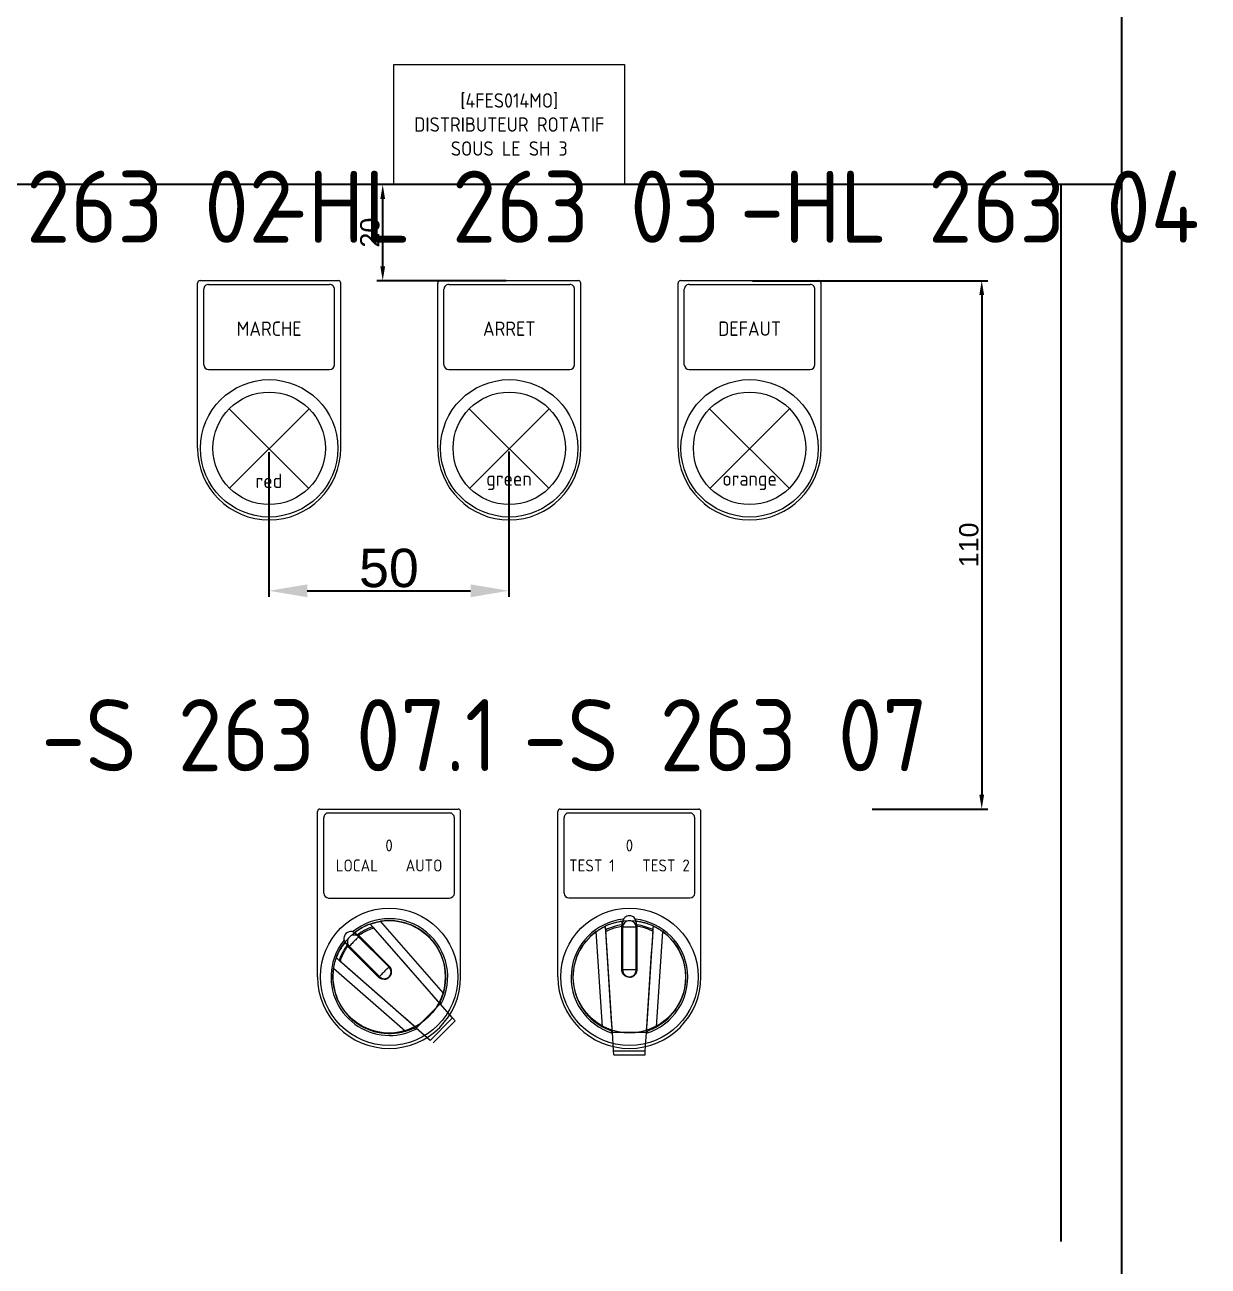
# Model space of a CAD drawing. Header units: millimetres. Extents: x 0 to 69574, y -5 to 41746.
# Drawn here: x 39704.8 to 39951.2, y 23694.3 to 23952.7 of the extents above; entities that cross this region are included whole.
import ezdxf
from ezdxf.enums import TextEntityAlignment as Align

# ---------------------------------------------------------------- set-up
doc = ezdxf.new("R2010")
doc.units = ezdxf.units.MM
doc.set_wipeout_variables(frame=1)
doc.layers.add('! NO PLOT !', color=7, linetype='Continuous', true_color=0xff75dd, plot=False)
doc.layers.add('000-PI-Oprema', color=30, linetype='Continuous', lineweight=5)
for name, color, linetype in [('000-PI-ORMAR', 2, 'Continuous'), ('000-PI_TEXT', 7, 'Continuous'), ('002-PI-Kabelska kanalica', 150, 'Continuous')]:
    doc.layers.add(name, color=color, linetype=linetype)
doc.styles.add('PI0', font='isocpeur.ttf', dxfattribs={"width": 0.9})
doc.styles.get("Standard").update_dxf_attribs({"font": 'arial.ttf'})
doc.dimstyles.new('ISO-25', dxfattribs={"dimtxt": 4, "dimasz": 3, "dimexe": 1.25, "dimexo": 0.625, "dimtad": 1, "dimtxsty": 'Standard', "dimcen": 3, "dimadec": 0, "dimazin": 0, "dimtfac": 1, "dimtmove": 0, "dimatfit": 3, "dimfxl": 1, "dimarcsym": 0})
doc.dimstyles.new('ISO-25-lb', dxfattribs={"dimtxt": 8, "dimasz": 8, "dimexe": 1.25, "dimexo": 0.625, "dimtad": 1, "dimtxsty": 'Standard', "dimcen": 5, "dimadec": 0, "dimazin": 0, "dimtfac": 1, "dimtmove": 0, "dimatfit": 3, "dimfxl": 1, "dimarcsym": 0})

# ---------------------------------------------------------------- blocks, each defined once
blk = doc.blocks.new('podloska')
at = {"layer": '000-PI-Oprema'}
for p, q in [((43278.7, 39063.45), (43278.7, 39097.85)), ((43279.2, 39098.35), (43308, 39098.35)), ((43280, 39080.85), (43280, 39096.55)), ((43281, 39097.55), (43306.2, 39097.55)), ((43307.2, 39080.85), (43307.2, 39096.55)), ((43308.5, 39063.45), (43308.5, 39097.85)), ((43281, 39079.85), (43306.2, 39079.85))]:
    blk.add_line(p, q, dxfattribs=at)
blk.add_circle((43293.6, 39063.45), 14.3, dxfattribs=at)
at = {"layer": '000-PI-Oprema', "ltscale": 0.25}
blk.add_circle((43293.6, 39063.45), 11.7, dxfattribs=at)
at = {"layer": '000-PI-Oprema'}
for centre, radius, start, end in [((43279.2, 39097.85), 0.5, 90, 179.9998), ((43281, 39096.55), 1, 90, 180.0001), ((43306.2, 39096.55), 1, 359.9999, 90), ((43308, 39097.85), 0.5, 0.0002, 90), ((43281, 39080.85), 1, 180, 270), ((43306.2, 39080.85), 1, 270, 0), ((43293.6, 39063.45), 14.9, 180, 0)]:
    blk.add_arc(centre, radius, start, end, dxfattribs=at)
blk = doc.blocks.new('*D717')
at = {"layer": '! NO PLOT !', "color": 0, "linetype": 'Continuous', "lineweight": -2, "ltscale": 0.25, "transparency": 16777216}
for p, q in [((39755.63, 23863.73), (39755.63, 23833.6)), ((39805.63, 23863.83), (39805.63, 23833.6)), ((39763.63, 23834.85), (39797.63, 23834.85))]:
    blk.add_line(p, q, dxfattribs=at)
at = {"layer": '! NO PLOT !', "color": 0, "ltscale": 0.25, "transparency": 16777216}
for points in [[(39763.63, 23836.18), (39763.63, 23833.51), (39755.63, 23834.85)], [(39797.63, 23836.18), (39797.63, 23833.51), (39805.63, 23834.85)]]:
    blk.add_solid(points, dxfattribs=at)
at = {"layer": 'Defpoints', "color": 0, "ltscale": 0.25, "transparency": 16777216}
for p in [(39805.63, 23864.45), (39755.63, 23864.35), (39805.63, 23834.85)]:
    blk.add_point(p, dxfattribs=at)
at = {"layer": '! NO PLOT !', "color": 0, "ltscale": 0.25, "transparency": 16777216, "insert": (39780.63, 23839.55), "char_height": 8, "attachment_point": 5}
blk.add_mtext('50', dxfattribs=at)
blk = doc.blocks.new('*D716')
at = {"layer": '! NO PLOT !', "color": 0, "lineweight": -2, "ltscale": 0.25, "transparency": 16777216}
for p, q in [((39856.36, 23899.4), (39905.32, 23899.4)), ((39904.07, 23896.4), (39904.07, 23792.4)), ((39881.28, 23789.4), (39905.32, 23789.4))]:
    blk.add_line(p, q, dxfattribs=at)
at = {"layer": '! NO PLOT !', "color": 0, "ltscale": 0.25, "transparency": 16777216}
for points in [[(39903.57, 23896.4), (39904.57, 23896.4), (39904.07, 23899.4)], [(39903.57, 23792.4), (39904.57, 23792.4), (39904.07, 23789.4)]]:
    blk.add_solid(points, dxfattribs=at)
at = {"layer": 'Defpoints', "color": 0, "ltscale": 0.25, "transparency": 16777216}
for p in [(39855.73, 23899.4), (39880.66, 23789.4), (39904.07, 23789.4)]:
    blk.add_point(p, dxfattribs=at)
at = {"layer": '! NO PLOT !', "color": 0, "ltscale": 0.25, "transparency": 16777216, "insert": (39901.4, 23844.4), "char_height": 4, "attachment_point": 5, "rotation": 90}
blk.add_mtext('110', dxfattribs=at)
blk = doc.blocks.new('*D721')
at = {"layer": '! NO PLOT !', "color": 0, "lineweight": -2, "ltscale": 0.25, "transparency": 16777216}
for p, q in [((39805.06, 23919.4), (39778.09, 23919.4)), ((39779.34, 23902.4), (39779.34, 23916.4)), ((39805.06, 23899.4), (39778.09, 23899.4))]:
    blk.add_line(p, q, dxfattribs=at)
at = {"layer": '! NO PLOT !', "color": 0, "ltscale": 0.25, "transparency": 16777216}
for points in [[(39778.84, 23916.4), (39779.84, 23916.4), (39779.34, 23919.4)], [(39778.84, 23902.4), (39779.84, 23902.4), (39779.34, 23899.4)]]:
    blk.add_solid(points, dxfattribs=at)
at = {"layer": 'Defpoints', "color": 0, "ltscale": 0.25, "transparency": 16777216}
for p in [(39779.34, 23919.4), (39805.68, 23919.4), (39805.68, 23899.4)]:
    blk.add_point(p, dxfattribs=at)
at = {"layer": '! NO PLOT !', "color": 0, "ltscale": 0.25, "transparency": 16777216, "insert": (39776.67, 23909.4), "char_height": 4, "attachment_point": 5, "rotation": 90}
blk.add_mtext('20', dxfattribs=at)
blk = doc.blocks.new('*U1084')
at = {"layer": '002-PI-Kabelska kanalica'}
blk.add_line((-20, -100), (-20, 1420), dxfattribs=at)

msp = doc.modelspace()

# ---------------------------------------------------------------- block references
at = {"rotation": 180}
msp.add_blockref('*U1084', (39734.172, 24339.404), dxfattribs=at)

# ---------------------------------------------------------------- texts
at = {"insert": (39724.409, 23700.904), "char_height": 20, "width": 16.78721, "attachment_point": 5, "rotation": 90, "style": 'PI0'}
msp.add_mtext('60X{\\fISOCPEUR|b0|i0|c238|p34;8}0', dxfattribs=at)

# ---------------------------------------------------------------- next in the draw order: wipeouts: each hides what was drawn before it
msp.add_wipeout([(39609.684, 24761.404), (40000.172, 24761.404), (39999.684, 22778.904), (39609.672, 22776.904)]).dxf.layer = '000-PI-ORMAR'

# ---------------------------------------------------------------- next in the draw order: linework, layer by layer
at = {"layer": '! NO PLOT !'}
msp.add_line((39933.184, 24684.154), (39933.184, 22854.154), dxfattribs=at)
at = {"layer": '! NO PLOT !', "ltscale": 0.25}
for p, q in [((39933.184, 23919.404), (39678.184, 23919.404)), ((39920.511, 23919.404), (39920.511, 23699.404))]:
    msp.add_line(p, q, dxfattribs=at)
at = {"layer": '000-PI-Oprema'}
for p, q in [((39747.361, 23872.727), (39763.907, 23856.181)), ((39764.007, 23872.727), (39747.461, 23856.181)), ((39797.361, 23872.727), (39813.907, 23856.181)), ((39814.007, 23872.727), (39797.461, 23856.181)), ((39847.411, 23872.727), (39863.957, 23856.181)), ((39864.057, 23872.727), (39847.511, 23856.181)), ((39815.809, 23754.504), (39815.809, 23788.904)), ((39816.309, 23789.404), (39845.109, 23789.404)), ((39817.109, 23771.904), (39817.109, 23787.604)), ((39818.109, 23788.604), (39843.309, 23788.604)), ((39844.309, 23771.904), (39844.309, 23787.604)), ((39845.609, 23754.504), (39845.609, 23788.904)), ((39818.109, 23770.904), (39843.309, 23770.904)), ((39773.549, 23763.736), (39773.545, 23763.74)), ((39773.561, 23763.724), (39773.549, 23763.736)), ((39773.582, 23763.704), (39773.561, 23763.724)), ((39773.611, 23763.674), (39773.582, 23763.704)), ((39773.649, 23763.636), (39773.611, 23763.674)), ((39775.132, 23763.619), (39775.407, 23763.78)), ((39775.407, 23763.78), (39775.688, 23763.932)), ((39775.688, 23763.932), (39775.973, 23764.076)), ((39775.973, 23764.076), (39776.262, 23764.211)), ((39776.262, 23764.211), (39776.556, 23764.337)), ((39776.556, 23764.337), (39776.854, 23764.455)), ((39776.735, 23765.491), (39776.738, 23765.492)), ((39776.739, 23765.487), (39776.735, 23765.491)), ((39776.738, 23765.492), (39776.746, 23765.495)), ((39776.751, 23765.473), (39776.739, 23765.487)), ((39776.746, 23765.495), (39776.76, 23765.5)), ((39776.771, 23765.45), (39776.751, 23765.473)), ((39776.76, 23765.5), (39776.781, 23765.507)), ((39776.8, 23765.416), (39776.771, 23765.45)), ((39776.781, 23765.507), (39776.807, 23765.517)), ((39776.838, 23765.373), (39776.8, 23765.416)), ((39776.807, 23765.517), (39776.839, 23765.528)), ((39776.885, 23765.319), (39776.838, 23765.373)), ((39776.839, 23765.528), (39776.877, 23765.541)), ((39776.854, 23764.455), (39777.155, 23764.563)), ((39776.877, 23765.541), (39776.92, 23765.556)), ((39776.942, 23765.255), (39776.885, 23765.319)), ((39776.92, 23765.556), (39776.969, 23765.573)), ((39777.008, 23765.18), (39776.942, 23765.255)), ((39776.969, 23765.573), (39777.023, 23765.591)), ((39777.083, 23765.094), (39777.008, 23765.18)), ((39777.023, 23765.591), (39777.081, 23765.61)), ((39777.081, 23765.61), (39777.144, 23765.63)), ((39777.168, 23764.997), (39777.083, 23765.094)), ((39777.144, 23765.63), (39777.211, 23765.651)), ((39777.155, 23764.563), (39777.46, 23764.663)), ((39777.262, 23764.89), (39777.168, 23764.997)), ((39777.211, 23765.651), (39777.28, 23765.673)), ((39777.276, 23764.872), (39777.248, 23764.904)), ((39791.001, 23749.234), (39777.262, 23764.89)), ((39777.305, 23764.839), (39777.276, 23764.872)), ((39777.28, 23765.673), (39777.353, 23765.695)), ((39777.335, 23764.806), (39777.305, 23764.839)), ((39777.365, 23764.771), (39777.335, 23764.806)), ((39777.353, 23765.695), (39777.43, 23765.718)), ((39777.396, 23764.736), (39777.365, 23764.771)), ((39777.428, 23764.7), (39777.396, 23764.736)), ((39777.46, 23764.663), (39777.428, 23764.7)), ((39777.43, 23765.718), (39777.511, 23765.741)), ((39778.19, 23763.831), (39777.46, 23764.663)), ((39777.511, 23765.741), (39777.596, 23765.765)), ((39777.596, 23765.765), (39777.685, 23765.789)), ((39777.685, 23765.789), (39777.778, 23765.814)), ((39777.778, 23765.814), (39777.873, 23765.838)), ((39777.873, 23765.838), (39777.971, 23765.862)), ((39777.971, 23765.862), (39778.072, 23765.886)), ((39778.072, 23765.886), (39778.174, 23765.909)), ((39778.174, 23765.909), (39778.278, 23765.932)), ((39778.92, 23762.999), (39778.19, 23763.831)), ((39778.278, 23765.932), (39778.383, 23765.953)), ((39778.383, 23765.953), (39778.488, 23765.974)), ((39778.488, 23765.974), (39778.594, 23765.994)), ((39778.594, 23765.994), (39778.699, 23766.013)), ((39778.699, 23766.013), (39778.804, 23766.031)), ((39778.804, 23766.031), (39778.907, 23766.048)), ((39791.999, 23751.129), (39778.907, 23766.048)), ((39823.785, 23763.897), (39823.87, 23763.959)), ((39825.077, 23744.091), (39823.785, 23763.897)), ((39823.87, 23763.959), (39823.957, 23764.02)), ((39823.957, 23764.02), (39824.044, 23764.081)), ((39824.044, 23764.081), (39824.133, 23764.142)), ((39824.133, 23764.142), (39824.223, 23764.201)), ((39824.223, 23764.201), (39824.312, 23764.26)), ((39824.312, 23764.26), (39824.402, 23764.318)), ((39824.402, 23764.318), (39824.491, 23764.374)), ((39824.491, 23764.374), (39824.578, 23764.428)), ((39824.578, 23764.428), (39824.665, 23764.48)), ((39824.665, 23764.48), (39824.749, 23764.53)), ((39824.749, 23764.53), (39824.832, 23764.578)), ((39824.832, 23764.578), (39824.912, 23764.624)), ((39824.912, 23764.624), (39824.989, 23764.668)), ((39824.989, 23764.668), (39825.063, 23764.709)), ((39825.063, 23764.709), (39825.134, 23764.747)), ((39825.134, 23764.747), (39825.201, 23764.783)), ((39825.201, 23764.783), (39825.265, 23764.817)), ((39825.265, 23764.817), (39825.327, 23764.849)), ((39825.327, 23764.849), (39825.386, 23764.879)), ((39825.386, 23764.879), (39825.441, 23764.907)), ((39825.441, 23764.907), (39825.492, 23764.932)), ((39825.492, 23764.932), (39825.538, 23764.955)), ((39825.538, 23764.955), (39825.579, 23764.975)), ((39825.579, 23764.975), (39825.615, 23764.992)), ((39825.615, 23764.992), (39825.646, 23765.007)), ((39825.646, 23765.007), (39825.671, 23765.019)), ((39825.671, 23765.019), (39825.691, 23765.028)), ((39825.691, 23765.028), (39825.704, 23765.035)), ((39825.704, 23765.035), (39825.712, 23765.038)), ((39825.712, 23765.038), (39825.715, 23765.04)), ((39825.715, 23765.034), (39825.715, 23765.04)), ((39825.717, 23765.016), (39825.715, 23765.034)), ((39825.719, 23764.985), (39825.717, 23765.016)), ((39825.721, 23764.941), (39825.719, 23764.985)), ((39825.725, 23764.883), (39825.721, 23764.941)), ((39825.73, 23764.812), (39825.725, 23764.883)), ((39825.735, 23764.726), (39825.73, 23764.812)), ((39825.742, 23764.627), (39825.735, 23764.726)), ((39825.749, 23764.513), (39825.742, 23764.627)), ((39825.758, 23764.385), (39825.749, 23764.513)), ((39825.767, 23764.242), (39825.758, 23764.385)), ((39825.77, 23764.219), (39825.767, 23764.262)), ((39827.041, 23744.707), (39825.767, 23764.242)), ((39825.773, 23764.176), (39825.77, 23764.219)), ((39825.776, 23764.131), (39825.773, 23764.176)), ((39825.779, 23764.085), (39825.776, 23764.131)), ((39825.782, 23764.039), (39825.779, 23764.085)), ((39825.785, 23763.99), (39825.782, 23764.039)), ((39825.788, 23763.941), (39825.785, 23763.99)), ((39825.788, 23763.941), (39826.074, 23764.086)), ((39825.86, 23762.837), (39825.788, 23763.941)), ((39826.074, 23764.086), (39826.363, 23764.223)), ((39826.363, 23764.223), (39826.657, 23764.35)), ((39826.657, 23764.35), (39826.954, 23764.469)), ((39826.954, 23764.469), (39827.255, 23764.578)), ((39827.255, 23764.578), (39827.558, 23764.678)), ((39827.558, 23764.678), (39827.864, 23764.768)), ((39827.864, 23764.768), (39828.172, 23764.85)), ((39828.172, 23764.85), (39828.483, 23764.922)), ((39828.483, 23764.922), (39828.795, 23764.984)), ((39828.795, 23764.984), (39829.109, 23765.038)), ((39829.109, 23756.024), (39829.109, 23765.316)), ((39829.209, 23755.467), (39829.209, 23766.058)), ((39829.309, 23755.249), (39829.309, 23765.867)), ((39832.109, 23755.249), (39832.109, 23765.867)), ((39832.209, 23755.467), (39832.209, 23766.058)), ((39832.309, 23756.024), (39832.309, 23765.316)), ((39832.623, 23764.984), (39832.309, 23765.038)), ((39832.935, 23764.922), (39832.623, 23764.984)), ((39833.245, 23764.85), (39832.935, 23764.922)), ((39833.554, 23764.768), (39833.245, 23764.85)), ((39833.86, 23764.678), (39833.554, 23764.768)), ((39834.163, 23764.578), (39833.86, 23764.678)), ((39834.463, 23764.469), (39834.163, 23764.578)), ((39834.376, 23744.707), (39835.65, 23764.242)), ((39834.76, 23764.35), (39834.463, 23764.469)), ((39835.054, 23764.223), (39834.76, 23764.35)), ((39835.344, 23764.086), (39835.054, 23764.223)), ((39835.629, 23763.941), (39835.344, 23764.086)), ((39835.557, 23762.837), (39835.629, 23763.941)), ((39835.629, 23763.941), (39835.633, 23763.99)), ((39835.633, 23763.99), (39835.636, 23764.039)), ((39835.636, 23764.039), (39835.639, 23764.085)), ((39835.639, 23764.085), (39835.642, 23764.131)), ((39835.642, 23764.131), (39835.645, 23764.176)), ((39835.645, 23764.176), (39835.648, 23764.219)), ((39835.648, 23764.219), (39835.65, 23764.262)), ((39835.65, 23764.242), (39835.66, 23764.385)), ((39835.66, 23764.385), (39835.668, 23764.513)), ((39835.668, 23764.513), (39835.675, 23764.627)), ((39835.675, 23764.627), (39835.682, 23764.726)), ((39835.682, 23764.726), (39835.687, 23764.812)), ((39835.687, 23764.812), (39835.692, 23764.883)), ((39835.692, 23764.883), (39835.696, 23764.941)), ((39835.696, 23764.941), (39835.699, 23764.985)), ((39835.699, 23764.985), (39835.701, 23765.016)), ((39835.701, 23765.016), (39835.702, 23765.034)), ((39835.705, 23765.038), (39835.702, 23765.04)), ((39835.702, 23765.034), (39835.702, 23765.04)), ((39835.713, 23765.035), (39835.705, 23765.038)), ((39835.727, 23765.028), (39835.713, 23765.035)), ((39835.746, 23765.019), (39835.727, 23765.028)), ((39835.771, 23765.007), (39835.746, 23765.019)), ((39835.802, 23764.992), (39835.771, 23765.007)), ((39835.838, 23764.975), (39835.802, 23764.992)), ((39835.879, 23764.955), (39835.838, 23764.975)), ((39835.926, 23764.932), (39835.879, 23764.955)), ((39835.976, 23764.907), (39835.926, 23764.932)), ((39836.032, 23764.879), (39835.976, 23764.907)), ((39836.09, 23764.849), (39836.032, 23764.879)), ((39836.152, 23764.817), (39836.09, 23764.849)), ((39836.217, 23764.783), (39836.152, 23764.817)), ((39836.284, 23764.747), (39836.217, 23764.783)), ((39836.354, 23764.709), (39836.284, 23764.747)), ((39836.34, 23744.091), (39837.632, 23763.897)), ((39836.428, 23764.668), (39836.354, 23764.709)), ((39836.505, 23764.624), (39836.428, 23764.668)), ((39836.585, 23764.578), (39836.505, 23764.624)), ((39836.668, 23764.53), (39836.585, 23764.578)), ((39836.753, 23764.48), (39836.668, 23764.53)), ((39836.839, 23764.428), (39836.753, 23764.48)), ((39836.927, 23764.374), (39836.839, 23764.428)), ((39837.016, 23764.318), (39836.927, 23764.374)), ((39837.105, 23764.26), (39837.016, 23764.318)), ((39837.195, 23764.201), (39837.105, 23764.26)), ((39837.284, 23764.142), (39837.195, 23764.201)), ((39837.373, 23764.081), (39837.284, 23764.142)), ((39837.461, 23764.02), (39837.373, 23764.081)), ((39837.547, 23763.959), (39837.461, 23764.02)), ((39837.632, 23763.897), (39837.547, 23763.959)), ((39771.428, 23761.615), (39771.424, 23761.619)), ((39771.44, 23761.603), (39771.428, 23761.615)), ((39771.46, 23761.582), (39771.44, 23761.603)), ((39771.49, 23761.553), (39771.46, 23761.582)), ((39771.528, 23761.515), (39771.49, 23761.553)), ((39771.575, 23761.468), (39771.528, 23761.515)), ((39771.631, 23761.411), (39771.575, 23761.468)), ((39779.137, 23754.047), (39771.629, 23761.555)), ((39771.697, 23761.345), (39771.631, 23761.411)), ((39771.773, 23761.27), (39771.697, 23761.345)), ((39771.858, 23761.185), (39771.773, 23761.27)), ((39771.952, 23761.091), (39771.858, 23761.185)), ((39778.912, 23754.13), (39771.952, 23761.091)), ((39780.657, 23756.487), (39773.609, 23763.535)), ((39773.894, 23763.391), (39773.649, 23763.636)), ((39773.979, 23763.306), (39773.894, 23763.391)), ((39774.073, 23763.212), (39773.979, 23763.306)), ((39781.034, 23756.252), (39774.073, 23763.212)), ((39774.193, 23763.234), (39774.14, 23763.287)), ((39774.22, 23763.206), (39774.193, 23763.234)), ((39774.249, 23763.178), (39774.22, 23763.206)), ((39774.337, 23763.09), (39774.249, 23763.178)), ((39774.337, 23763.09), (39774.596, 23763.274)), ((39780.711, 23756.716), (39774.337, 23763.09)), ((39774.596, 23763.274), (39774.861, 23763.451)), ((39774.861, 23763.451), (39775.132, 23763.619)), ((39779.65, 23762.167), (39778.92, 23762.999)), ((39780.38, 23761.336), (39779.65, 23762.167)), ((39781.109, 23760.504), (39780.38, 23761.336)), ((39825.932, 23761.732), (39825.86, 23762.837)), ((39826.004, 23760.628), (39825.932, 23761.732)), ((39835.413, 23760.628), (39835.485, 23761.732)), ((39835.485, 23761.732), (39835.557, 23762.837)), ((39770.709, 23758.31), (39770.827, 23758.607)), ((39770.827, 23758.607), (39770.953, 23758.901)), ((39770.953, 23758.901), (39771.088, 23759.191)), ((39771.088, 23759.191), (39771.232, 23759.476)), ((39771.232, 23759.476), (39771.384, 23759.756)), ((39771.384, 23759.756), (39771.544, 23760.032)), ((39771.544, 23760.032), (39771.713, 23760.303)), ((39771.713, 23760.303), (39771.89, 23760.568)), ((39771.958, 23760.944), (39771.877, 23761.024)), ((39771.89, 23760.568), (39772.074, 23760.827)), ((39771.986, 23760.915), (39771.958, 23760.944)), ((39772.074, 23760.827), (39771.986, 23760.915)), ((39778.448, 23754.453), (39772.074, 23760.827)), ((39781.839, 23759.673), (39781.109, 23760.504)), ((39782.568, 23758.842), (39781.839, 23759.673)), ((39783.298, 23758.01), (39782.568, 23758.842)), ((39826.076, 23759.524), (39826.004, 23760.628)), ((39826.148, 23758.42), (39826.076, 23759.524)), ((39835.269, 23758.42), (39835.341, 23759.524)), ((39835.341, 23759.524), (39835.413, 23760.628)), ((39769.116, 23756.257), (39769.133, 23756.36)), ((39784.034, 23743.165), (39769.116, 23756.257)), ((39769.133, 23756.36), (39769.151, 23756.464)), ((39769.151, 23756.464), (39769.169, 23756.57)), ((39769.169, 23756.57), (39769.189, 23756.675)), ((39769.189, 23756.675), (39769.21, 23756.781)), ((39769.21, 23756.781), (39769.232, 23756.886)), ((39769.232, 23756.886), (39769.255, 23756.99)), ((39769.255, 23756.99), (39769.278, 23757.092)), ((39769.278, 23757.092), (39769.302, 23757.192)), ((39769.302, 23757.192), (39769.326, 23757.291)), ((39769.326, 23757.291), (39769.35, 23757.386)), ((39769.35, 23757.386), (39769.375, 23757.478)), ((39769.375, 23757.478), (39769.399, 23757.567)), ((39769.399, 23757.567), (39769.423, 23757.653)), ((39769.423, 23757.653), (39769.446, 23757.734)), ((39769.446, 23757.734), (39769.469, 23757.811)), ((39769.469, 23757.811), (39769.491, 23757.883)), ((39769.491, 23757.883), (39769.512, 23757.953)), ((39769.512, 23757.953), (39769.534, 23758.02)), ((39769.534, 23758.02), (39769.554, 23758.082)), ((39769.554, 23758.082), (39769.573, 23758.141)), ((39769.573, 23758.141), (39769.591, 23758.195)), ((39769.591, 23758.195), (39769.608, 23758.244)), ((39769.608, 23758.244), (39769.623, 23758.287)), ((39769.623, 23758.287), (39769.636, 23758.325)), ((39769.636, 23758.325), (39769.647, 23758.357)), ((39769.647, 23758.357), (39769.656, 23758.383)), ((39769.656, 23758.383), (39769.664, 23758.403)), ((39769.664, 23758.403), (39769.669, 23758.418)), ((39769.669, 23758.418), (39769.672, 23758.426)), ((39769.672, 23758.426), (39769.673, 23758.429)), ((39769.677, 23758.425), (39769.673, 23758.429)), ((39769.691, 23758.413), (39769.677, 23758.425)), ((39769.714, 23758.393), (39769.691, 23758.413)), ((39769.747, 23758.364), (39769.714, 23758.393)), ((39769.791, 23758.326), (39769.747, 23758.364)), ((39769.844, 23758.278), (39769.791, 23758.326)), ((39769.909, 23758.222), (39769.844, 23758.278)), ((39769.984, 23758.156), (39769.909, 23758.222)), ((39770.07, 23758.081), (39769.984, 23758.156)), ((39770.166, 23757.996), (39770.07, 23758.081)), ((39770.274, 23757.902), (39770.166, 23757.996)), ((39770.292, 23757.888), (39770.26, 23757.916)), ((39785.93, 23744.163), (39770.274, 23757.902)), ((39770.324, 23757.859), (39770.292, 23757.888)), ((39770.358, 23757.829), (39770.324, 23757.859)), ((39770.393, 23757.799), (39770.358, 23757.829)), ((39770.428, 23757.768), (39770.393, 23757.799)), ((39770.464, 23757.736), (39770.428, 23757.768)), ((39770.501, 23757.704), (39770.464, 23757.736)), ((39770.501, 23757.704), (39770.601, 23758.009)), ((39771.333, 23756.974), (39770.501, 23757.704)), ((39770.601, 23758.009), (39770.709, 23758.31)), ((39772.165, 23756.244), (39771.333, 23756.974)), ((39772.997, 23755.514), (39772.165, 23756.244)), ((39781.117, 23756.027), (39780.657, 23756.487)), ((39780.76, 23756.664), (39780.711, 23756.716)), ((39780.807, 23756.61), (39780.76, 23756.664)), ((39780.852, 23756.554), (39780.807, 23756.61)), ((39780.894, 23756.496), (39780.852, 23756.554)), ((39780.934, 23756.436), (39780.894, 23756.496)), ((39780.971, 23756.374), (39780.934, 23756.436)), ((39781.005, 23756.311), (39780.971, 23756.374)), ((39781.036, 23756.246), (39781.005, 23756.311)), ((39781.064, 23756.18), (39781.036, 23756.246)), ((39781.089, 23756.113), (39781.064, 23756.18)), ((39781.112, 23756.045), (39781.089, 23756.113)), ((39781.131, 23755.976), (39781.112, 23756.045)), ((39781.147, 23755.906), (39781.131, 23755.976)), ((39784.756, 23756.348), (39783.298, 23758.01)), ((39785.485, 23755.518), (39784.756, 23756.348)), ((39826.22, 23757.317), (39826.148, 23758.42)), ((39826.292, 23756.213), (39826.22, 23757.317)), ((39826.364, 23755.109), (39826.292, 23756.213)), ((39829.11, 23755.952), (39829.109, 23756.024)), ((39829.115, 23755.88), (39829.11, 23755.952)), ((39832.302, 23755.88), (39832.307, 23755.952)), ((39832.307, 23755.952), (39832.309, 23756.024)), ((39835.053, 23755.109), (39835.125, 23756.213)), ((39835.125, 23756.213), (39835.197, 23757.317)), ((39835.197, 23757.317), (39835.269, 23758.42)), ((39773.828, 23754.784), (39772.997, 23755.514)), ((39774.66, 23754.054), (39773.828, 23754.784)), ((39775.491, 23753.325), (39774.66, 23754.054)), ((39778.5, 23754.404), (39778.448, 23754.453)), ((39778.554, 23754.356), (39778.5, 23754.404)), ((39778.61, 23754.312), (39778.554, 23754.356)), ((39778.668, 23754.269), (39778.61, 23754.312)), ((39778.728, 23754.23), (39778.668, 23754.269)), ((39778.79, 23754.193), (39778.728, 23754.23)), ((39778.853, 23754.159), (39778.79, 23754.193)), ((39778.917, 23754.128), (39778.853, 23754.159)), ((39778.984, 23754.1), (39778.917, 23754.128)), ((39779.051, 23754.074), (39778.984, 23754.1)), ((39779.119, 23754.052), (39779.051, 23754.074)), ((39779.188, 23754.033), (39779.119, 23754.052)), ((39779.258, 23754.017), (39779.188, 23754.033)), ((39779.329, 23754.004), (39779.258, 23754.017)), ((39779.4, 23753.995), (39779.329, 23754.004)), ((39779.472, 23753.988), (39779.4, 23753.995)), ((39779.543, 23753.985), (39779.472, 23753.988)), ((39779.615, 23753.985), (39779.543, 23753.985)), ((39779.615, 23753.985), (39779.687, 23753.988)), ((39779.687, 23753.988), (39779.758, 23753.995)), ((39779.758, 23753.995), (39779.829, 23754.004)), ((39779.829, 23754.004), (39779.9, 23754.017)), ((39779.9, 23754.017), (39779.97, 23754.033)), ((39779.97, 23754.033), (39780.039, 23754.052)), ((39780.039, 23754.052), (39780.108, 23754.074)), ((39780.108, 23754.074), (39780.175, 23754.1)), ((39780.175, 23754.1), (39780.241, 23754.128)), ((39780.241, 23754.128), (39780.306, 23754.159)), ((39780.306, 23754.159), (39780.369, 23754.193)), ((39780.369, 23754.193), (39780.43, 23754.23)), ((39780.43, 23754.23), (39780.49, 23754.269)), ((39780.49, 23754.269), (39780.548, 23754.312)), ((39780.548, 23754.312), (39780.605, 23754.356)), ((39780.605, 23754.356), (39780.659, 23754.404)), ((39780.659, 23754.404), (39780.711, 23754.453)), ((39780.711, 23754.453), (39780.76, 23754.505)), ((39780.76, 23754.505), (39780.807, 23754.559)), ((39780.807, 23754.559), (39780.852, 23754.615)), ((39780.852, 23754.615), (39780.894, 23754.673)), ((39780.894, 23754.673), (39780.934, 23754.733)), ((39780.934, 23754.733), (39780.971, 23754.795)), ((39780.971, 23754.795), (39781.005, 23754.858)), ((39781.005, 23754.858), (39781.036, 23754.923)), ((39781.036, 23754.923), (39781.064, 23754.989)), ((39781.064, 23754.989), (39781.089, 23755.056)), ((39781.089, 23755.056), (39781.112, 23755.125)), ((39781.112, 23755.125), (39781.131, 23755.194)), ((39781.131, 23755.194), (39781.147, 23755.264)), ((39781.159, 23755.835), (39781.147, 23755.906)), ((39781.147, 23755.264), (39781.16, 23755.334)), ((39781.169, 23755.764), (39781.159, 23755.835)), ((39781.16, 23755.334), (39781.169, 23755.406)), ((39781.176, 23755.692), (39781.169, 23755.764)), ((39781.169, 23755.406), (39781.176, 23755.477)), ((39781.179, 23755.621), (39781.176, 23755.692)), ((39781.176, 23755.477), (39781.179, 23755.549)), ((39781.179, 23755.549), (39781.179, 23755.621)), ((39786.214, 23754.687), (39785.485, 23755.518)), ((39786.943, 23753.856), (39786.214, 23754.687)), ((39787.672, 23753.026), (39786.943, 23753.856)), ((39826.436, 23754.006), (39826.364, 23755.109)), ((39826.508, 23752.903), (39826.436, 23754.006)), ((39829.123, 23755.809), (39829.115, 23755.88)), ((39829.134, 23755.738), (39829.123, 23755.809)), ((39829.149, 23755.668), (39829.134, 23755.738)), ((39829.166, 23755.598), (39829.149, 23755.668)), ((39829.187, 23755.529), (39829.166, 23755.598)), ((39829.211, 23755.461), (39829.187, 23755.529)), ((39829.237, 23755.395), (39829.211, 23755.461)), ((39829.267, 23755.329), (39829.237, 23755.395)), ((39829.3, 23755.266), (39829.267, 23755.329)), ((39829.335, 23755.203), (39829.3, 23755.266)), ((39829.373, 23755.142), (39829.335, 23755.203)), ((39829.414, 23755.083), (39829.373, 23755.142)), ((39829.458, 23755.026), (39829.414, 23755.083)), ((39829.504, 23754.971), (39829.458, 23755.026)), ((39829.552, 23754.918), (39829.504, 23754.971)), ((39829.603, 23754.867), (39829.552, 23754.918)), ((39829.656, 23754.819), (39829.603, 23754.867)), ((39829.711, 23754.773), (39829.656, 23754.819)), ((39829.768, 23754.729), (39829.711, 23754.773)), ((39829.827, 23754.688), (39829.768, 23754.729)), ((39829.888, 23754.65), (39829.827, 23754.688)), ((39829.95, 23754.615), (39829.888, 23754.65)), ((39830.014, 23754.582), (39829.95, 23754.615)), ((39830.08, 23754.552), (39830.014, 23754.582)), ((39830.146, 23754.526), (39830.08, 23754.552)), ((39830.214, 23754.502), (39830.146, 23754.526)), ((39830.283, 23754.481), (39830.214, 23754.502)), ((39830.353, 23754.464), (39830.283, 23754.481)), ((39830.423, 23754.449), (39830.353, 23754.464)), ((39830.494, 23754.438), (39830.423, 23754.449)), ((39830.565, 23754.43), (39830.494, 23754.438)), ((39830.637, 23754.425), (39830.565, 23754.43)), ((39830.709, 23754.424), (39830.637, 23754.425)), ((39830.709, 23754.424), (39830.78, 23754.425)), ((39830.78, 23754.425), (39830.852, 23754.43)), ((39830.852, 23754.43), (39830.923, 23754.438)), ((39830.923, 23754.438), (39830.994, 23754.449)), ((39830.994, 23754.449), (39831.065, 23754.464)), ((39831.065, 23754.464), (39831.134, 23754.481)), ((39831.134, 23754.481), (39831.203, 23754.502)), ((39831.203, 23754.502), (39831.271, 23754.526)), ((39831.271, 23754.526), (39831.338, 23754.552)), ((39831.338, 23754.552), (39831.403, 23754.582)), ((39831.403, 23754.582), (39831.467, 23754.615)), ((39831.467, 23754.615), (39831.529, 23754.65)), ((39831.529, 23754.65), (39831.59, 23754.688)), ((39831.59, 23754.688), (39831.649, 23754.729)), ((39831.649, 23754.729), (39831.706, 23754.773)), ((39831.706, 23754.773), (39831.761, 23754.819)), ((39831.761, 23754.819), (39831.814, 23754.867)), ((39831.814, 23754.867), (39831.865, 23754.918)), ((39831.865, 23754.918), (39831.914, 23754.971)), ((39831.914, 23754.971), (39831.96, 23755.026)), ((39831.96, 23755.026), (39832.003, 23755.083)), ((39832.003, 23755.083), (39832.044, 23755.142)), ((39832.044, 23755.142), (39832.082, 23755.203)), ((39832.082, 23755.203), (39832.118, 23755.266)), ((39832.118, 23755.266), (39832.15, 23755.329)), ((39832.15, 23755.329), (39832.18, 23755.395)), ((39832.18, 23755.395), (39832.207, 23755.461)), ((39832.207, 23755.461), (39832.23, 23755.529)), ((39832.23, 23755.529), (39832.251, 23755.598)), ((39832.251, 23755.598), (39832.269, 23755.668)), ((39832.269, 23755.668), (39832.283, 23755.738)), ((39832.283, 23755.738), (39832.294, 23755.809)), ((39832.294, 23755.809), (39832.302, 23755.88)), ((39834.909, 23752.903), (39834.981, 23754.006)), ((39834.981, 23754.006), (39835.053, 23755.109)), ((39776.322, 23752.595), (39775.491, 23753.325)), ((39777.153, 23751.866), (39776.322, 23752.595)), ((39778.815, 23750.408), (39777.153, 23751.866)), ((39789.129, 23751.365), (39787.672, 23753.026)), ((39789.858, 23750.535), (39789.129, 23751.365)), ((39791.863, 23750.696), (39791.934, 23750.914)), ((39791.934, 23750.914), (39791.999, 23751.129)), ((39826.58, 23751.8), (39826.508, 23752.903)), ((39826.652, 23750.697), (39826.58, 23751.8)), ((39834.766, 23750.697), (39834.838, 23751.8)), ((39834.838, 23751.8), (39834.909, 23752.903)), ((39779.646, 23749.678), (39778.815, 23750.408)), ((39780.477, 23748.949), (39779.646, 23749.678)), ((39781.308, 23748.221), (39780.477, 23748.949)), ((39782.138, 23747.492), (39781.308, 23748.221)), ((39786.289, 23743.849), (39791.314, 23748.875)), ((39786.293, 23743.844), (39791.32, 23748.871)), ((39791.314, 23748.875), (39789.858, 23750.535)), ((39790.174, 23750.175), (39790.175, 23750.176)), ((39791, 23749.233), (39791.001, 23749.234)), ((39791.32, 23748.871), (39791.001, 23749.234)), ((39793.893, 23745.939), (39791.32, 23748.871)), ((39791.334, 23749.166), (39791.337, 23749.229)), ((39791.336, 23749.103), (39791.334, 23749.166)), ((39791.344, 23749.042), (39791.336, 23749.103)), ((39791.337, 23749.229), (39791.345, 23749.294)), ((39791.357, 23748.981), (39791.344, 23749.042)), ((39791.345, 23749.294), (39791.358, 23749.359)), ((39791.375, 23748.922), (39791.357, 23748.981)), ((39791.358, 23749.359), (39791.375, 23749.426)), ((39791.375, 23749.426), (39791.396, 23749.495)), ((39791.398, 23748.863), (39791.375, 23748.922)), ((39791.396, 23749.495), (39791.422, 23749.565)), ((39791.427, 23748.803), (39791.398, 23748.863)), ((39791.422, 23749.565), (39791.45, 23749.638)), ((39791.461, 23748.744), (39791.427, 23748.803)), ((39791.45, 23749.638), (39791.482, 23749.713)), ((39791.499, 23748.684), (39791.461, 23748.744)), ((39791.482, 23749.713), (39791.556, 23749.883)), ((39791.543, 23748.624), (39791.499, 23748.684)), ((39791.591, 23748.564), (39791.543, 23748.624)), ((39791.556, 23749.883), (39791.632, 23750.07)), ((39791.643, 23748.503), (39791.591, 23748.564)), ((39791.632, 23750.07), (39791.71, 23750.27)), ((39791.71, 23750.27), (39791.788, 23750.48)), ((39791.788, 23750.48), (39791.863, 23750.696)), ((39826.724, 23749.594), (39826.652, 23750.697)), ((39826.796, 23748.492), (39826.724, 23749.594)), ((39826.867, 23747.389), (39826.796, 23748.492)), ((39834.55, 23747.389), (39834.622, 23748.492)), ((39834.622, 23748.492), (39834.694, 23749.594)), ((39834.694, 23749.594), (39834.766, 23750.697)), ((39784.629, 23745.306), (39782.138, 23747.492)), ((39789.225, 23741.271), (39793.893, 23745.939)), ((39794.44, 23745.316), (39793.893, 23745.939)), ((39826.939, 23746.287), (39826.867, 23747.389)), ((39827.011, 23745.185), (39826.939, 23746.287)), ((39834.406, 23745.185), (39834.478, 23746.287)), ((39834.478, 23746.287), (39834.55, 23747.389)), ((39784.034, 23743.165), (39784.171, 23743.206)), ((39784.171, 23743.206), (39784.309, 23743.249)), ((39784.309, 23743.249), (39784.448, 23743.295)), ((39784.448, 23743.295), (39784.586, 23743.342)), ((39784.586, 23743.342), (39784.722, 23743.39)), ((39786.289, 23743.849), (39784.629, 23745.306)), ((39784.722, 23743.39), (39784.856, 23743.439)), ((39784.856, 23743.439), (39784.986, 23743.489)), ((39784.986, 23743.489), (39785.111, 23743.539)), ((39784.988, 23744.989), (39784.989, 23744.99)), ((39785.111, 23743.539), (39785.231, 23743.588)), ((39785.231, 23743.588), (39785.345, 23743.636)), ((39785.345, 23743.636), (39785.451, 23743.682)), ((39785.451, 23743.682), (39785.525, 23743.713)), ((39785.525, 23743.713), (39785.598, 23743.742)), ((39785.598, 23743.742), (39785.669, 23743.767)), ((39785.669, 23743.767), (39785.738, 23743.789)), ((39785.738, 23743.789), (39785.806, 23743.806)), ((39785.806, 23743.806), (39785.871, 23743.819)), ((39785.871, 23743.819), (39785.935, 23743.827)), ((39785.93, 23744.163), (39785.931, 23744.164)), ((39786.293, 23743.844), (39785.93, 23744.163)), ((39785.935, 23743.827), (39785.998, 23743.83)), ((39786.06, 23743.827), (39785.998, 23743.83)), ((39786.122, 23743.82), (39786.06, 23743.827)), ((39786.183, 23743.807), (39786.122, 23743.82)), ((39786.243, 23743.789), (39786.183, 23743.807)), ((39786.302, 23743.765), (39786.243, 23743.789)), ((39789.225, 23741.271), (39786.293, 23743.844)), ((39786.361, 23743.737), (39786.302, 23743.765)), ((39786.42, 23743.703), (39786.361, 23743.737)), ((39786.479, 23743.664), (39786.42, 23743.703)), ((39786.539, 23743.621), (39786.479, 23743.664)), ((39786.6, 23743.573), (39786.539, 23743.621)), ((39786.661, 23743.521), (39786.6, 23743.573)), ((39789.848, 23740.724), (39794.44, 23745.316)), ((39825.202, 23744.024), (39825.077, 23744.091)), ((39825.331, 23743.957), (39825.202, 23744.024)), ((39825.461, 23743.891), (39825.331, 23743.957)), ((39825.592, 23743.826), (39825.461, 23743.891)), ((39825.722, 23743.764), (39825.592, 23743.826)), ((39825.852, 23743.704), (39825.722, 23743.764)), ((39825.979, 23743.648), (39825.852, 23743.704)), ((39826.103, 23743.594), (39825.979, 23743.648)), ((39826.222, 23743.544), (39826.103, 23743.594)), ((39826.336, 23743.498), (39826.222, 23743.544)), ((39826.444, 23743.455), (39826.336, 23743.498)), ((39826.519, 23743.425), (39826.444, 23743.455)), ((39826.591, 23743.394), (39826.519, 23743.425)), ((39826.659, 23743.362), (39826.591, 23743.394)), ((39826.723, 23743.328), (39826.659, 23743.362)), ((39826.783, 23743.292), (39826.723, 23743.328)), ((39826.838, 23743.255), (39826.783, 23743.292)), ((39826.889, 23743.215), (39826.838, 23743.255)), ((39826.936, 23743.173), (39826.889, 23743.215)), ((39826.978, 23743.127), (39826.936, 23743.173)), ((39827.016, 23743.078), (39826.978, 23743.127)), ((39827.083, 23744.083), (39827.011, 23745.185)), ((39827.05, 23743.026), (39827.016, 23743.078)), ((39827.123, 23743.457), (39827.041, 23744.707)), ((39827.041, 23744.707), (39827.042, 23744.707)), ((39827.08, 23742.971), (39827.05, 23743.026)), ((39827.155, 23742.981), (39827.083, 23744.083)), ((39827.154, 23742.974), (39827.123, 23743.457)), ((39827.123, 23743.457), (39827.124, 23743.457)), ((39834.262, 23742.981), (39834.334, 23744.083)), ((39834.263, 23742.974), (39834.295, 23743.457)), ((39834.293, 23743.457), (39834.295, 23743.457)), ((39834.295, 23743.457), (39834.376, 23744.707)), ((39834.334, 23744.083), (39834.406, 23745.185)), ((39834.338, 23742.971), (39834.367, 23743.026)), ((39834.367, 23743.026), (39834.401, 23743.078)), ((39834.375, 23744.707), (39834.376, 23744.707)), ((39834.401, 23743.078), (39834.439, 23743.127)), ((39834.439, 23743.127), (39834.482, 23743.173)), ((39834.482, 23743.173), (39834.529, 23743.216)), ((39834.529, 23743.216), (39834.58, 23743.256)), ((39834.58, 23743.256), (39834.636, 23743.293)), ((39834.636, 23743.293), (39834.695, 23743.328)), ((39834.695, 23743.328), (39834.759, 23743.362)), ((39834.759, 23743.362), (39834.826, 23743.394)), ((39834.826, 23743.394), (39834.898, 23743.424)), ((39834.898, 23743.424), (39834.973, 23743.455)), ((39834.973, 23743.455), (39835.081, 23743.498)), ((39835.081, 23743.498), (39835.195, 23743.544)), ((39835.195, 23743.544), (39835.315, 23743.594)), ((39835.315, 23743.594), (39835.438, 23743.648)), ((39835.438, 23743.648), (39835.565, 23743.704)), ((39835.565, 23743.704), (39835.695, 23743.764)), ((39835.695, 23743.764), (39835.826, 23743.826)), ((39835.826, 23743.826), (39835.957, 23743.891)), ((39835.957, 23743.891), (39836.087, 23743.957)), ((39836.087, 23743.957), (39836.215, 23744.024)), ((39836.215, 23744.024), (39836.34, 23744.091)), ((39827.105, 23742.912), (39827.08, 23742.971)), ((39827.126, 23742.85), (39827.105, 23742.912)), ((39827.144, 23742.785), (39827.126, 23742.85)), ((39827.159, 23742.716), (39827.144, 23742.785)), ((39827.408, 23739.081), (39827.154, 23742.974)), ((39827.154, 23742.974), (39834.263, 23742.974)), ((39827.155, 23742.981), (39834.262, 23742.981)), ((39827.171, 23742.643), (39827.159, 23742.716)), ((39827.18, 23742.566), (39827.171, 23742.643)), ((39827.186, 23742.486), (39827.18, 23742.566)), ((39834.009, 23739.081), (39834.263, 23742.974)), ((39834.231, 23742.486), (39834.238, 23742.566)), ((39834.238, 23742.566), (39834.247, 23742.642)), ((39834.247, 23742.642), (39834.258, 23742.715)), ((39834.258, 23742.715), (39834.273, 23742.785)), ((39834.273, 23742.785), (39834.291, 23742.851)), ((39834.291, 23742.851), (39834.313, 23742.913)), ((39834.313, 23742.913), (39834.338, 23742.971)), ((39827.462, 23738.255), (39827.408, 23739.081)), ((39827.408, 23739.081), (39834.009, 23739.081)), ((39827.462, 23738.255), (39833.955, 23738.255)), ((39833.955, 23738.255), (39834.009, 23739.081))]:
    msp.add_line(p, q, dxfattribs=at)
msp.add_lwpolyline([(39781.684, 23944.404), (39829.684, 23944.404), (39829.684, 23919.404), (39781.684, 23919.404)], close=True, dxfattribs=at)
for points in [[(39829.425, 23766.427), (39829.338, 23766.153), (39829.309, 23765.867)], [(39831.993, 23766.427), (39831.861, 23766.647), (39831.687, 23766.839), (39831.476, 23766.997), (39831.237, 23767.114), (39830.978, 23767.186), (39830.709, 23767.21), (39830.44, 23767.186), (39830.18, 23767.114), (39829.941, 23766.997), (39829.73, 23766.839), (39829.556, 23766.647), (39829.425, 23766.427)], [(39832.109, 23765.867), (39832.079, 23766.153), (39831.993, 23766.427)], [(39773.131, 23763.849), (39772.882, 23763.911), (39772.623, 23763.924), (39772.363, 23763.887), (39772.111, 23763.8), (39771.877, 23763.668), (39771.669, 23763.495), (39771.496, 23763.287), (39771.364, 23763.053), (39771.277, 23762.801), (39771.24, 23762.541), (39771.252, 23762.281), (39771.315, 23762.033)], [(39773.609, 23763.535), (39773.386, 23763.716), (39773.131, 23763.849)], [(39832.109, 23764.784), (39832.082, 23765.056), (39832.002, 23765.318), (39831.873, 23765.559), (39831.699, 23765.771), (39831.486, 23765.944), (39831.244, 23766.073), (39830.982, 23766.153), (39830.709, 23766.18), (39830.436, 23766.153), (39830.173, 23766.073), (39829.931, 23765.944), (39829.719, 23765.771), (39829.545, 23765.559), (39829.415, 23765.318), (39829.336, 23765.056), (39829.309, 23764.784)], [(39832.109, 23764.784), (39832.082, 23764.8), (39832.002, 23764.815), (39831.873, 23764.83), (39831.699, 23764.842), (39831.486, 23764.853), (39831.244, 23764.86), (39830.982, 23764.865), (39830.709, 23764.867), (39830.436, 23764.865), (39830.173, 23764.86), (39829.931, 23764.853), (39829.719, 23764.842), (39829.545, 23764.83), (39829.415, 23764.815), (39829.336, 23764.8), (39829.309, 23764.784)], [(39771.315, 23762.033), (39771.447, 23761.778), (39771.629, 23761.555)], [(39774.375, 23762.769), (39774.163, 23762.942), (39773.922, 23763.071), (39773.66, 23763.15), (39773.387, 23763.177), (39773.114, 23763.15), (39772.852, 23763.07), (39772.61, 23762.94), (39772.398, 23762.766), (39772.224, 23762.554), (39772.094, 23762.312), (39772.014, 23762.05), (39771.987, 23761.777), (39772.013, 23761.504), (39772.093, 23761.242), (39772.221, 23761.001), (39772.395, 23760.789)], [(39774.375, 23762.769), (39774.344, 23762.761), (39774.277, 23762.716), (39774.175, 23762.635), (39774.043, 23762.52), (39773.886, 23762.378), (39773.71, 23762.212), (39773.52, 23762.03), (39773.326, 23761.838), (39773.134, 23761.643), (39772.952, 23761.454), (39772.786, 23761.278), (39772.643, 23761.12), (39772.529, 23760.988), (39772.448, 23760.887), (39772.403, 23760.819), (39772.395, 23760.789)], [(39780.657, 23756.487), (39780.627, 23756.479), (39780.559, 23756.434), (39780.458, 23756.352), (39780.326, 23756.238), (39780.168, 23756.096), (39779.992, 23755.93), (39779.803, 23755.747), (39779.608, 23755.555), (39779.416, 23755.361), (39779.234, 23755.172), (39779.068, 23754.996), (39778.926, 23754.838), (39778.811, 23754.706), (39778.73, 23754.605), (39778.685, 23754.537), (39778.677, 23754.507)], [(39778.677, 23754.507), (39778.889, 23754.333), (39779.131, 23754.204), (39779.393, 23754.125), (39779.666, 23754.098), (39779.939, 23754.125), (39780.201, 23754.205), (39780.443, 23754.334), (39780.655, 23754.509), (39780.829, 23754.721), (39780.959, 23754.963), (39781.039, 23755.225), (39781.066, 23755.498), (39781.039, 23755.771), (39780.96, 23756.033), (39780.831, 23756.275), (39780.657, 23756.487)], [(39832.109, 23755.899), (39832.082, 23755.916), (39832.002, 23755.931), (39831.873, 23755.945), (39831.699, 23755.958), (39831.486, 23755.968), (39831.244, 23755.976), (39830.982, 23755.981), (39830.709, 23755.982), (39830.436, 23755.981), (39830.173, 23755.976), (39829.931, 23755.968), (39829.719, 23755.958), (39829.545, 23755.945), (39829.415, 23755.931), (39829.336, 23755.916), (39829.309, 23755.899)], [(39829.309, 23755.899), (39829.336, 23755.627), (39829.415, 23755.365), (39829.545, 23755.123), (39829.719, 23754.911), (39829.931, 23754.737), (39830.173, 23754.608), (39830.436, 23754.529), (39830.709, 23754.502), (39830.982, 23754.529), (39831.244, 23754.608), (39831.486, 23754.737), (39831.699, 23754.911), (39831.873, 23755.123), (39832.002, 23755.365), (39832.082, 23755.627), (39832.109, 23755.899)]]:
    msp.add_lwpolyline(points, dxfattribs=at)
msp.add_circle((39830.709, 23754.504), 14.3, dxfattribs=at)
at = {"layer": '000-PI-Oprema', "ltscale": 0.25}
msp.add_circle((39830.709, 23754.504), 11.7, dxfattribs=at)
at = {"layer": '000-PI-Oprema'}
for centre, radius, start, end in [((39816.309, 23788.904), 0.5, 89.99996, 179.99983), ((39818.109, 23787.604), 1, 90.00002, 180.00009), ((39843.309, 23787.604), 1, 359.99991, 89.99998), ((39845.109, 23788.904), 0.5, 0.00017, 90.00004), ((39818.109, 23771.904), 1, 180, 269.99998), ((39843.309, 23771.904), 1, 270.00002, 0), ((39780.725, 23754.439), 12.15, 332.06339, 129.08147), ((39830.709, 23754.404), 12.15, 95.91853, 252.93658), ((39830.709, 23754.404), 12.15, 287.06339, 84.08147), ((39780.725, 23754.439), 11.75, 109.84984, 128.23046), ((39780.711, 23754.453), 11.01, 108.33018, 126.64371), ((39780.725, 23754.439), 11.01, 108.33018, 108.33753), ((39780.725, 23754.439), 11.75, 343.63927, 98.89794), ((39830.709, 23754.404), 11.75, 126.10206, 241.36073), ((39830.709, 23754.404), 11.75, 97.33437, 115.15016), ((39830.709, 23754.424), 11.01, 98.35629, 116.66982), ((39830.709, 23754.404), 11.01, 116.66247, 116.66982), ((39830.709, 23754.404), 11.01, 97.83063, 98.35629), ((39830.709, 23754.404), 11.75, 96.76953, 97.33437), ((39830.709, 23754.404), 11.75, 64.84984, 83.23046), ((39830.709, 23754.404), 11.01, 81.64371, 82.16937), ((39830.709, 23754.424), 11.01, 63.33018, 81.64371), ((39830.709, 23754.404), 11.01, 63.33018, 63.33753), ((39830.709, 23754.404), 11.75, 298.63927, 53.89794), ((39780.725, 23754.439), 12.15, 140.91853, 270), ((39780.725, 23754.439), 11.75, 142.33437, 160.15016), ((39780.725, 23754.439), 11.75, 141.76954, 142.33437), ((39780.725, 23754.439), 11.01, 142.83063, 143.35629), ((39780.725, 23754.439), 11.01, 126.64371, 127.16937), ((39780.711, 23754.453), 11.01, 143.35629, 161.66982), ((39780.725, 23754.439), 11.75, 171.10206, 286.36073), ((39780.725, 23754.439), 11.01, 161.66247, 161.66982), ((39830.709, 23754.504), 14.9, 180, 0), ((39780.725, 23754.439), 12.15, 270, 297.93658)]:
    msp.add_arc(centre, radius, start, end, dxfattribs=at)

# ---------------------------------------------------------------- next in the draw order: block references
for p in [(-3537.912, -15198.947), (-3487.912, -15198.947), (-3437.862, -15198.947), (-3512.937, -15308.947)]:
    msp.add_blockref('podloska', p, dxfattribs=at)

# ---------------------------------------------------------------- next in the draw order: texts
at = {"layer": '! NO PLOT !', "char_height": 3, "width": 27.82747, "attachment_point": 5, "style": 'PI0'}
for s, insert in [('{\\fISOCPEUR|b0|i0|c238|p34;red}', (39755.634, 23857.75)), ('{\\fISOCPEUR|b0|i0|c238|p34;green}', (39805.634, 23857.75)), ('{\\fISOCPEUR|b0|i0|c238|p34;orange}', (39855.734, 23857.75))]:
    msp.add_mtext(s, dxfattribs=dict(at, insert=insert))
at = {"layer": '000-PI_TEXT', "style": 'PI0', "width": 0.9}
for s, p in [('-HL 263 02', (39713.279, 23914.824)), ('-HL 263 03', (39802.087, 23914.824)), ('-HL 263 04', (39901.564, 23914.824)), ('-S 263 07.1', (39755.722, 23804.824)), ('-S 263 07', (39850.709, 23804.824))]:
    msp.add_text(s, height=15, dxfattribs=at).set_placement(p, align=Align.MIDDLE)
at = {"layer": '000-PI_TEXT', "linetype": 'Continuous', "insert": (39781.684, 23931.904), "char_height": 3, "width": 48, "attachment_point": 4, "style": 'PI0'}
msp.add_mtext('\\pxqc;{\\fISOCPEUR|b0|i0|c238|p34;[4FES014MO]\\PDISTRIBUTEUR ROTATIF SOUS LE SH 3}', dxfattribs=at)
at = {"layer": '000-PI_TEXT', "attachment_point": 5, "style": 'PI0'}
for s, insert, char_height, width in [('{\\fISOCPEUR|b0|i0|c238|p34;MARCHE}', (39755.684, 23889.404), 3, 27.82747), ('{\\fISOCPEUR|b0|i0|c238|p34;ARRET}', (39805.684, 23889.404), 3, 27.82747), ('{\\fISOCPEUR|b0|i0|c238|p34;DEFAUT}', (39855.734, 23889.404), 3, 27.82747), ('{\\fISOCPEUR|b0|i0|c238|p34;0}\\PLOCAL    {\\fISOCPEUR|b0|i0|c238|p34;AUTO}', (39780.659, 23779.754), 2.5, 24.5), ('{\\fISOCPEUR|b0|i0|c238|p34;0}\\P{\\fISOCPEUR|b0|i0|c238|p34;TEST 1}    {\\fISOCPEUR|b0|i0|c238|p34;TEST 2}', (39830.709, 23779.754), 2.5, 24.5)]:
    msp.add_mtext(s, dxfattribs=dict(at, insert=insert, char_height=char_height, width=width))

# ---------------------------------------------------------------- next in the draw order: dimensions: what is measured, and where the dimension line sits
at = {"layer": '! NO PLOT !', "ltscale": 0.25}
for base, p1, p2, picture, middle in [((39779.336, 23919.404), (39805.684, 23899.404), (39805.684, 23919.404), '*D721', (39776.669, 23909.404)), ((39904.071, 23789.404), (39855.734, 23899.404), (39880.659, 23789.404), '*D716', (39901.404, 23844.404))]:
    dim = msp.add_linear_dim(base=base, p1=p1, p2=p2, angle=90, dimstyle='ISO-25', dxfattribs=at)
    dim.commit()
    dim.dimension.update_dxf_attribs({"geometry": picture, "text_midpoint": middle})
dim = msp.add_linear_dim(base=(39805.634, 23834.845), p1=(39755.634, 23864.354), p2=(39805.634, 23864.454), dimstyle='ISO-25-lb', dxfattribs=at)
dim.commit()
dim.dimension.update_dxf_attribs({"geometry": '*D717', "text_midpoint": (39780.634, 23839.555)})

doc.saveas('drawing.dxf')
